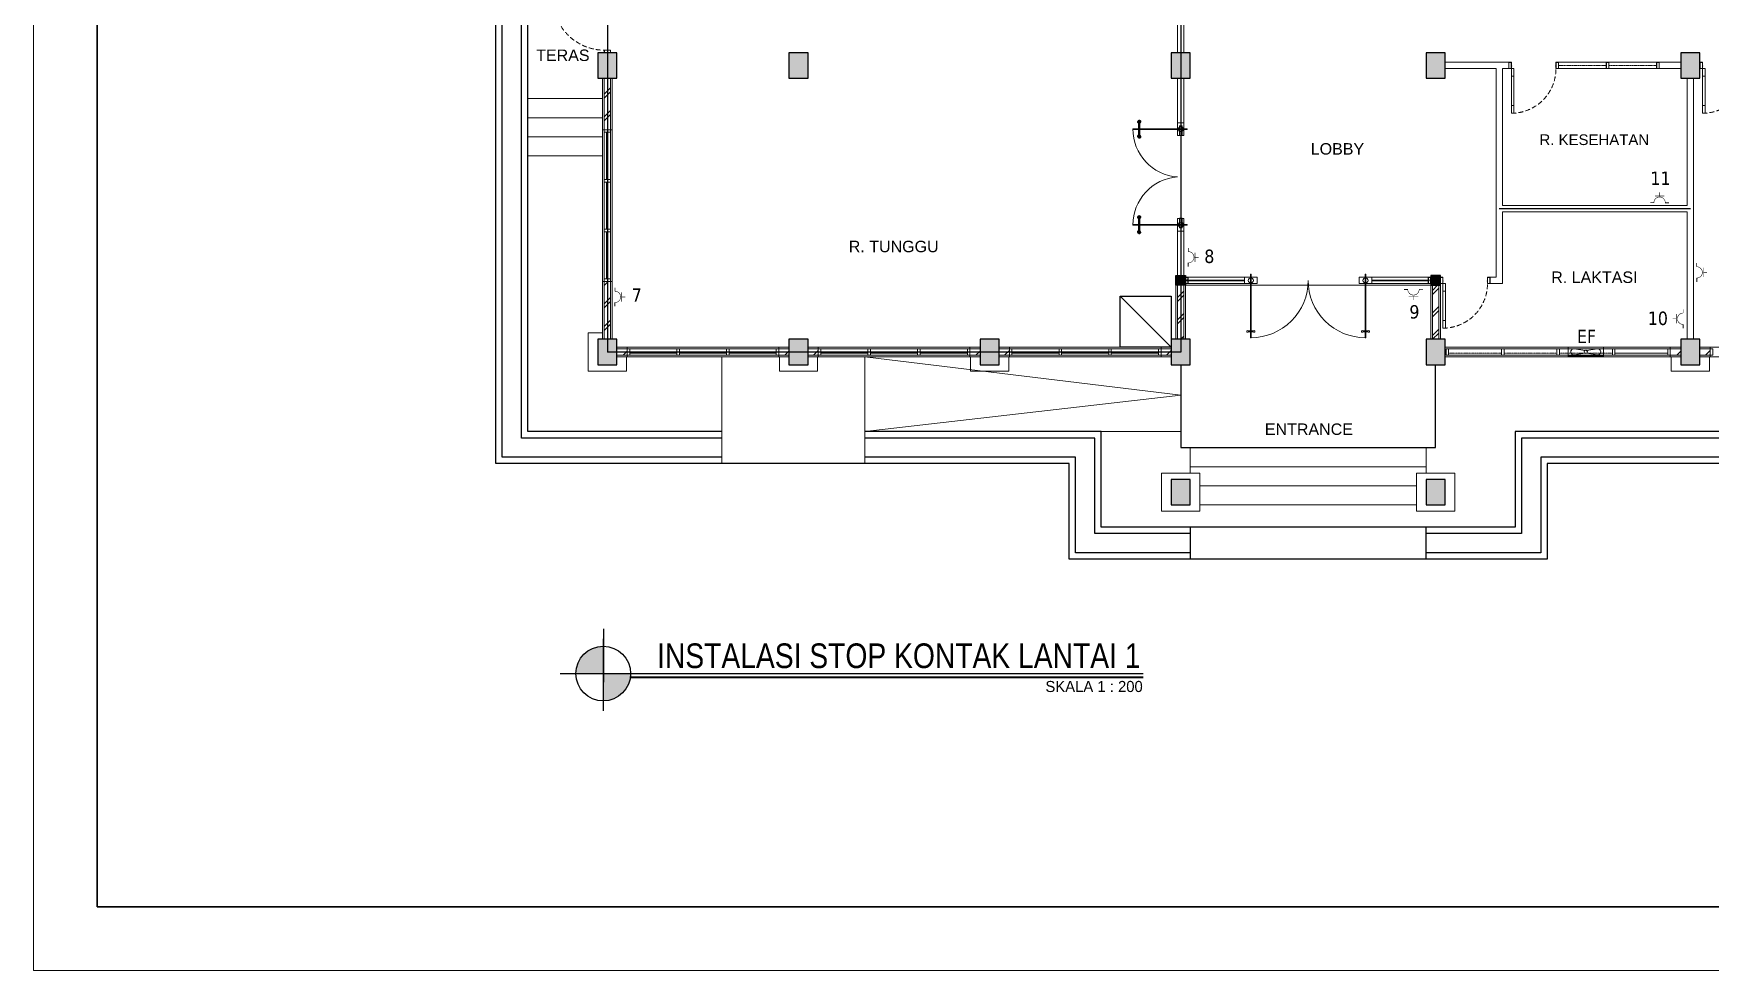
# Model space of a CAD drawing. Header units: millimetres. Extents: x -17012 to 17775, y -5570 to 5430.
# Drawn here: x 975 to 6240, y -5570 to -2628 of the extents above; entities that cross this region are included whole.
import ezdxf
from ezdxf.enums import TextEntityAlignment as Align

# ---------------------------------------------------------------- set-up
doc = ezdxf.new("R2010")
doc.units = ezdxf.units.MM
doc.linetypes.add('HIDDEN', pattern=[0.375, 0.25, -0.125])
for name, color, linetype, lineweight in [('ars', 11, 'Continuous', 5), ('DENAH', 7, 'Continuous', 0), ('dinding', 5, 'Continuous', 15), ('GRS KOP', 1, 'Continuous', 35), ('KOLOM', 1, 'Continuous', 30), ('kop', 7, 'Continuous', 20), ('kus', 63, 'Continuous', 15), ('LAMPU-LISTRIK', 22, 'Continuous', 0), ('lan', 7, 'Continuous', 15), ('not', 7, 'Continuous', 20), ('Notasi', 2, 'Continuous', 20), ('PARTISI', 190, 'Continuous', 9), ('sol kol', 8, 'Continuous', 0)]:
    doc.layers.add(name, color=color, linetype=linetype, lineweight=lineweight)
doc.layers.add('as', color=1, linetype='Continuous', plot=False)
doc.layers.add('D1', color=1, linetype='Continuous')
doc.layers.add('HT', color=8, linetype='Continuous')
doc.styles.add('BARU', font='complex.shx')
doc.styles.add('NOT', font='ARIALN.TTF')
doc.styles.get("Standard").update_dxf_attribs({"font": 'arial.ttf'})
doc.styles.add('style2', font='verdana.ttf')
doc.styles.add('tahoma', font='tahoma.ttf')
pattern_1 = [(45, (4876.857, -4278.213), (-35.3553, 35.3553), []), (45, (4889.357, -4278.213), (-35.3553, 35.3553), [])]

# ---------------------------------------------------------------- blocks, each defined once
blk = doc.blocks.new('K1')
at = {"layer": 'KOLOM'}
blk.add_lwpolyline([(0.2, 0.15), (-0.2, 0.15), (-0.2, -0.15), (0.2, -0.15), (0.2, 0.15)], dxfattribs=at)
blk = doc.blocks.new('P 80')
at = {"linetype": 'HIDDEN', "ltscale": 0.3}
blk.add_lwpolyline([(-0.84, 0.1, -0.414214), (-0.04, 0.9, -1.303225)], format="xyb", dxfattribs=at)
for points in [[(-0.04, 0.9), (-0.08, 0.9), (-0.08, 0.78), (-0.04, 0.78)], [(-0.04, 0.78), (-0.08, 0.78), (-0.08, 0.22), (-0.04, 0.22)], [(-0.835, 0.06), (-0.84, 0.06), (-0.84, 0.061), (-0.84, 0.1), (-0.88, 0.1), (-0.88, 0), (-0.84, 0), (-0.84, 0.056), (-0.835, 0.058)], [(-0.842, 0.002), (-0.878, 0.002), (-0.878, 0.098), (-0.842, 0.098)], [(-0.04, 0.1), (-0.08, 0.1), (-0.08, 0.22), (-0.04, 0.22)], [(-0.045, 0.06), (-0.04, 0.06), (-0.04, 0.061), (-0.04, 0.1), (0, 0.1), (0, 0), (-0.04, 0), (-0.04, 0.056), (-0.045, 0.058)], [(-0.038, 0.002), (-0.002, 0.002), (-0.002, 0.098), (-0.038, 0.098)]]:
    blk.add_lwpolyline(points, close=True)
blk = doc.blocks.new('P 70')
at = {"linetype": 'HIDDEN', "ltscale": 0.3}
blk.add_lwpolyline([(-0.74, 0.1, -0.414214), (-0.04, 0.8, -1.303225)], format="xyb", dxfattribs=at)
for points in [[(-0.04, 0.8), (-0.08, 0.8), (-0.08, 0.68), (-0.04, 0.68)], [(-0.04, 0.68), (-0.08, 0.68), (-0.08, 0.22), (-0.04, 0.22)], [(-0.735, 0.06), (-0.74, 0.06), (-0.74, 0.061), (-0.74, 0.1), (-0.78, 0.1), (-0.78, 0), (-0.74, 0), (-0.74, 0.056), (-0.735, 0.058)], [(-0.742, 0.002), (-0.778, 0.002), (-0.778, 0.098), (-0.742, 0.098)], [(-0.04, 0.1), (-0.08, 0.1), (-0.08, 0.22), (-0.04, 0.22)], [(-0.045, 0.06), (-0.04, 0.06), (-0.04, 0.061), (-0.04, 0.1), (0, 0.1), (0, 0), (-0.04, 0), (-0.04, 0.056), (-0.045, 0.058)], [(-0.038, 0.002), (-0.002, 0.002), (-0.002, 0.098), (-0.038, 0.098)]]:
    blk.add_lwpolyline(points, close=True)
blk = doc.blocks.new('KP')
at = {"layer": 'KOLOM'}
blk.add_lwpolyline([(0.075, -0.075), (-0.075, -0.075), (-0.075, 0.075), (0.075, 0.075), (0.075, -0.075)], dxfattribs=at)
blk = doc.blocks.new('P1')
at = {"lineweight": 5}
h = blk.add_hatch(dxfattribs=at)
h.set_pattern_fill('ANSI31', color=256, scale=0.020282, angle=-315, style=0)
h.set_pattern_definition([(179.99999863, (-506.106483, 1417.280242), (6.07e-11, 0.0025352112676), [])])
h.paths.add_polyline_path([(-1.729, 0.805, -1), (-1.693, 0.77, -1)])
h.paths.add_polyline_path([(-1.724, 0.801, 1), (-1.697, 0.774, 1)], flags=16)
h = blk.add_hatch(dxfattribs=at)
h.set_pattern_fill('ANSI31', color=256, scale=0.020282, angle=-315, style=0)
h.set_pattern_definition([(270.00000137, (1414.9464214, -503.7726625), (0.0025352112676, 6.07e-11), [])])
h.paths.add_polyline_path([(-1.528, 0.605, 1), (-1.564, 0.641, 1)])
h.paths.add_polyline_path([(-1.532, 0.609, -1), (-1.56, 0.637, -1)], flags=16)
h = blk.add_hatch(dxfattribs=at)
h.set_pattern_fill('ANSI31', color=256, scale=0.020282, angle=-315, style=0)
h.set_pattern_definition([(179.99999863, (-505.0458133, 1416.2195722), (6.07e-11, 0.0025352112676), [])])
h.paths.add_polyline_path([(-0.668, -0.255, -1), (-0.632, -0.291, -1)])
h.paths.add_polyline_path([(-0.664, -0.259, 1), (-0.636, -0.287, 1)], flags=16)
h = blk.add_hatch(dxfattribs=at)
h.set_pattern_fill('ANSI31', color=256, scale=0.020282, angle=-315, style=0)
h.set_pattern_definition([(270.00000137, (1416.0070912, -504.8333323), (0.0025352112676, 6.07e-11), [])])
h.paths.add_polyline_path([(-0.468, -0.455, 1), (-0.504, -0.42, 1)])
h.paths.add_polyline_path([(-0.472, -0.451, -1), (-0.499, -0.424, -1)], flags=16)
for p, q in [((-1.724, 0.801), (-1.697, 0.774)), ((-1.686, 0.781), (-1.623, 0.718)), ((-1.553, 0.648), (-1.616, 0.711)), ((-1.532, 0.609), (-1.56, 0.637)), ((-0.664, -0.259), (-0.636, -0.287)), ((-0.625, -0.28), (-0.562, -0.343)), ((-0.492, -0.413), (-0.555, -0.35)), ((-0.472, -0.451), (-0.499, -0.424))]:
    blk.add_line(p, q, dxfattribs=at)
at = {"color": 9, "lineweight": 5}
for p, q in [((-1.641, 0.7), (-1.704, 0.763)), ((-1.634, 0.693), (-1.571, 0.63)), ((-0.58, -0.361), (-0.643, -0.298)), ((-0.573, -0.368), (-0.51, -0.431))]:
    blk.add_line(p, q, dxfattribs=at)
at = {"color": 8, "lineweight": 5}
for p, q in [((-1.64, 0.701), (-1.703, 0.763)), ((-1.639, 0.702), (-1.701, 0.764)), ((-1.636, 0.705), (-1.697, 0.766)), ((-1.631, 0.71), (-1.692, 0.771)), ((-1.633, 0.694), (-1.57, 0.631)), ((-1.632, 0.695), (-1.57, 0.633)), ((-1.629, 0.698), (-1.568, 0.637)), ((-1.624, 0.703), (-1.563, 0.642)), ((-0.58, -0.36), (-0.642, -0.297)), ((-0.578, -0.358), (-0.64, -0.296)), ((-0.575, -0.356), (-0.636, -0.294)), ((-0.57, -0.351), (-0.631, -0.29)), ((-0.572, -0.367), (-0.51, -0.43)), ((-0.571, -0.366), (-0.509, -0.428)), ((-0.568, -0.363), (-0.507, -0.424)), ((-0.563, -0.358), (-0.502, -0.419))]:
    blk.add_line(p, q, dxfattribs=at)
for points in [[(-1.1, 1.241), (-1.701, 0.64), (-1.694, 0.633), (-1.093, 1.234), (-1.1, 1.241)], [(-1.273, 1.202), (-1.202, 1.273), (-1.061, 1.132), (-1.132, 1.061), (-1.273, 1.202)], [(-0.032, 0.173), (-0.633, -0.428), (-0.64, -0.421), (-0.039, 0.18), (-0.032, 0.173)], [(-0.071, 0), (0, 0.071), (-0.142, 0.212), (-0.212, 0.142), (-0.071, 0)]]:
    blk.add_lwpolyline(points)
at = {"lineweight": 9}
for points in [[(-1.153, 1.181), (-1.181, 1.153), (-1.216, 1.188), (-1.188, 1.216)], [(-1.082, 1.11), (-1.11, 1.082), (-1.181, 1.153), (-1.153, 1.181)], [(-0.163, 0.191), (-0.191, 0.163), (-0.12, 0.092), (-0.092, 0.12)], [(-0.092, 0.12), (-0.12, 0.092), (-0.085, 0.057), (-0.057, 0.085)]]:
    blk.add_lwpolyline(points, close=True, dxfattribs=at)
at = {"lineweight": 5}
for points in [[(-1.697, 0.801), (-1.724, 0.774)], [(-1.532, 0.637), (-1.56, 0.609)], [(-0.636, -0.259), (-0.664, -0.287)], [(-0.472, -0.424), (-0.499, -0.451)]]:
    blk.add_lwpolyline(points, dxfattribs=at)
for points in [[(-1.701, 0.64, 0.396093), (-0.672, 0.601)], [(-0.633, -0.428, -0.396093), (-0.672, 0.601)]]:
    blk.add_lwpolyline(points, format="xyb")
for centre in [(-1.167, 1.167), (-0.106, 0.106)]:
    blk.add_circle(centre, 0.04)
for centre, radius in [((-1.711, 0.788), 0.0254), ((-1.711, 0.788), 0.0195), ((-1.546, 0.623), 0.0254), ((-1.546, 0.623), 0.0195), ((-0.65, -0.273), 0.0254), ((-0.65, -0.273), 0.0195), ((-0.486, -0.437), 0.0254), ((-0.486, -0.437), 0.0195)]:
    blk.add_circle(centre, radius, dxfattribs=at)
blk = doc.blocks.new('NOTASI RUANG')
at = {"layer": 'not'}
for height, p in [(0.26, (-0.011, 0.3)), (0.175, (-0.009, -0.017))]:
    blk.add_attdef('RUANG', text='', height=height, dxfattribs=at).set_placement(p, align=Align.MIDDLE_CENTER)
blk = doc.blocks.new('H')
at = {"layer": 'LAMPU-LISTRIK', "ltscale": 2}
blk.add_line((2116771, -303777), (2116700, -303777), dxfattribs=at)
at = {"layer": 'LAMPU-LISTRIK', "ltscale": 2, "const_width": 10}
blk.add_lwpolyline([(2116989, -303777, 1), (2116771, -303777)], format="xyb", dxfattribs=at)
for points in [[(2116970, -303647), (2116790, -303647)], [(2116880, -303647), (2116880, -303577)], [(2116700, -303777), (2116771, -303777)], [(2117060, -303777), (2116989, -303777)]]:
    blk.add_lwpolyline(points, dxfattribs=at)
blk = doc.blocks.new('TBN5R')
at = {"layer": 'dinding', "color": 1, "ltscale": 150}
for p, q in [((913908.9, 349718.4), (913904.4, 349745.8)), ((913908.9, 349713), (913904.4, 349685.6)), ((913915.9, 349718.4), (913920.4, 349745.8)), ((913915.9, 349713), (913920.4, 349685.6))]:
    blk.add_line(p, q, dxfattribs=at)
blk.add_lwpolyline([(913901.2, 349762.3), (913924.8, 349762.3), (913924.8, 349669.1), (913901.2, 349669.1)], close=True, dxfattribs=at)
blk.add_circle((913912.4, 349715.7), 4.41, dxfattribs=at)
for centre, start, end in [((913912.4, 349747.3), 349.1597, 190.8403), ((913912.4, 349684.1), 169.1597, 10.8403)]:
    blk.add_arc(centre, 8.12, start, end, dxfattribs=at)
blk = doc.blocks.new('kop')
at = {"layer": 'GRS KOP'}
blk.add_lwpolyline([(1, 54), (83, 54), (83, 1), (1, 1)], close=True, dxfattribs=at)
at = {"layer": 'kop', "color": 7}
for p, q in [((0, 55), (0, 0)), ((0, 0), (84, 0))]:
    blk.add_line(p, q, dxfattribs=at)
at = {"layer": 'kop', "style": 'BARU', "flags": 4}
for p, height in [((73.8, 5.4), 0.35), ((80.303, 5.382), 0.25), ((73.8, 4.9), 0.35), ((80.303, 4.882), 0.25), ((73.8, 4.4), 0.35), ((80.303, 4.382), 0.25)]:
    blk.add_attdef('-', p, '', height=height, dxfattribs=at)
at = {"layer": 'kop', "flags": 4}
for tag, p in [('AR-00', (78.057, 2.648)), ('00', (81.238, 2.647))]:
    blk.add_attdef(tag, text='', height=0.35, dxfattribs=at).set_placement(p, align=Align.MIDDLE)

msp = doc.modelspace()

# ---------------------------------------------------------------- hatches: boundary and pattern name
at = {"layer": 'ars'}
h = msp.add_hatch(dxfattribs=at)
h.set_pattern_fill('TEMBOK', color=256, scale=50)
h.set_pattern_definition([(45, (5076.857, -3549.213), (-35.3553, 35.3553), []), (45, (5089.357, -3549.213), (-35.3553, 35.3553), [])])
h.paths.add_polyline_path([(2786.9, -2930.2), (2786.9, -2768.2), (2766.9, -2768.2), (2766.9, -2930.2)])
h = msp.add_hatch(dxfattribs=at)
h.set_pattern_fill('TEMBOK', color=256, scale=50)
h.set_pattern_definition([(45, (5076.857, -4278.213), (-35.3553, 35.3553), []), (45, (5089.357, -4278.213), (-35.3553, 35.3553), [])])
h.paths.add_polyline_path([(2786.9, -3588.2), (2786.9, -3406.2), (2766.9, -3406.2), (2766.9, -3588.2)])
h = msp.add_hatch(dxfattribs=at)
h.set_pattern_fill('TEMBOK', color=256, scale=50)
h.set_pattern_definition(pattern_1)
h.paths.add_polyline_path([(4566.9, -3418.2), (4566.9, -3588.2), (4586.9, -3588.2), (4586.9, -3418.2)])
h = msp.add_hatch(dxfattribs=at)
h.set_pattern_fill('TEMBOK', color=256, scale=50)
h.set_pattern_definition(pattern_1)
h.paths.add_polyline_path([(5386.9, -3418.2), (5386.9, -3588.2), (5366.9, -3588.2), (5366.9, -3418.2)])
h = msp.add_hatch(dxfattribs=at)
h.set_pattern_fill('TEMBOK', color=256, scale=50)
h.set_pattern_definition([(45, (1955.27, -3943.213), (-35.3553, 35.3553), []), (45, (1967.77, -3943.213), (-35.3553, 35.3553), [])])
h.paths.add_polyline_path([(2838.9, -3618.2), (2806.9, -3618.2), (2806.9, -3638.2), (2838.9, -3638.2)])
h = msp.add_hatch(dxfattribs=at)
h.set_pattern_fill('TEMBOK', color=256, scale=50)
h.set_pattern_definition([(45, (2463.27, -3943.213), (-35.3553, 35.3553), []), (45, (2475.77, -3943.213), (-35.3553, 35.3553), [])])
h.paths.add_polyline_path([(3346.9, -3618.2), (3314.9, -3618.2), (3314.9, -3638.2), (3346.9, -3638.2)])
h = msp.add_hatch(dxfattribs=at)
h.set_pattern_fill('TEMBOK', color=256, scale=50)
h.set_pattern_definition([(45, (2553.27, -3943.213), (-35.3553, 35.3553), []), (45, (2565.77, -3943.213), (-35.3553, 35.3553), [])])
h.paths.add_polyline_path([(3438.9, -3618.2), (3406.9, -3618.2), (3406.9, -3638.2), (3438.9, -3638.2)])
h = msp.add_hatch(dxfattribs=at)
h.set_pattern_fill('TEMBOK', color=256, scale=50)
h.set_pattern_definition([(45, (3063.27, -3943.213), (-35.3553, 35.3553), []), (45, (3075.77, -3943.213), (-35.3553, 35.3553), [])])
h.paths.add_polyline_path([(3946.9, -3618.2), (3914.9, -3618.2), (3914.9, -3638.2), (3946.9, -3638.2)])
h = msp.add_hatch(dxfattribs=at)
h.set_pattern_fill('TEMBOK', color=256, scale=50)
h.set_pattern_definition([(45, (3153.27, -3943.213), (-35.3553, 35.3553), []), (45, (3165.77, -3943.213), (-35.3553, 35.3553), [])])
h.paths.add_polyline_path([(4038.9, -3618.2), (4006.9, -3618.2), (4006.9, -3638.2), (4038.9, -3638.2)])
h = msp.add_hatch(dxfattribs=at)
h.set_pattern_fill('TEMBOK', color=256, scale=50)
h.set_pattern_definition([(45, (3661.27, -3943.213), (-35.3553, 35.3553), []), (45, (3673.77, -3943.213), (-35.3553, 35.3553), [])])
h.paths.add_polyline_path([(4546.9, -3618.2), (4514.9, -3618.2), (4514.9, -3638.2), (4546.9, -3638.2)])
h = msp.add_hatch(dxfattribs=at)
h.set_pattern_fill('TEMBOK', color=256, scale=50)
h.set_pattern_definition([(45, (5263.27, -3943.213), (-35.3553, 35.3553), []), (45, (5275.77, -3943.213), (-35.3553, 35.3553), [])])
h.paths.add_polyline_path([(6146.9, -3618.2), (6116.9, -3618.2), (6116.9, -3638.2), (6146.9, -3638.2)])
h = msp.add_hatch(dxfattribs=at)
h.set_pattern_fill('TEMBOK', color=256, scale=50)
h.set_pattern_definition([(45, (5353.27, -3943.213), (-35.3553, 35.3553), []), (45, (5365.77, -3943.213), (-35.3553, 35.3553), [])])
h.paths.add_polyline_path([(6238.9, -3618.2), (6206.9, -3618.2), (6206.9, -3638.2), (6238.9, -3638.2)])
at = {"layer": 'DENAH'}
for points in [[(2678, -4637.9), (2764.5, -4637.9), (2764.5, -4552, 0.416242)], [(2851, -4637.9), (2764.5, -4637.9), (2764.5, -4723.8, 0.416242)]]:
    msp.add_hatch(color=256, dxfattribs=at).paths.add_polyline_path(points)
at = {"layer": 'sol kol'}
for points in [[(2746.9, -2688.2), (2746.9, -2768.2), (2806.9, -2768.2), (2806.9, -2688.2)], [(3346.9, -2688.2), (3346.9, -2768.2), (3406.9, -2768.2), (3406.9, -2688.2)], [(4546.9, -2688.2), (4546.9, -2768.2), (4606.9, -2768.2), (4606.9, -2688.2)], [(5346.9, -2688.2), (5346.9, -2768.2), (5406.9, -2768.2), (5406.9, -2688.2)], [(6146.9, -2688.2), (6146.9, -2768.2), (6206.9, -2768.2), (6206.9, -2688.2)], [(4561.9, -3388.2), (4591.9, -3388.2), (4591.9, -3418.2), (4561.9, -3418.2)], [(5391.9, -3388.2), (5361.9, -3388.2), (5361.9, -3418.2), (5391.9, -3418.2)], [(2746.9, -3588.2), (2746.9, -3668.2), (2806.9, -3668.2), (2806.9, -3588.2)], [(3346.9, -3588.2), (3346.9, -3668.2), (3406.9, -3668.2), (3406.9, -3588.2)], [(3946.9, -3588.2), (3946.9, -3668.2), (4006.9, -3668.2), (4006.9, -3588.2)], [(4546.9, -3588.2), (4546.9, -3668.2), (4606.9, -3668.2), (4606.9, -3588.2)], [(5346.9, -3588.2), (5346.9, -3668.2), (5406.9, -3668.2), (5406.9, -3588.2)], [(6146.9, -3588.2), (6146.9, -3668.2), (6206.9, -3668.2), (6206.9, -3588.2)], [(4546.9, -4028.2), (4546.9, -4108.2), (4606.9, -4108.2), (4606.9, -4028.2)], [(5346.9, -4028.2), (5346.9, -4108.2), (5406.9, -4108.2), (5406.9, -4028.2)]]:
    msp.add_hatch(color=256, dxfattribs=at).paths.add_polyline_path(points)

# ---------------------------------------------------------------- linework, layer by layer
for p, q in [((2426.9, -3978.2), (2426.9, -1078.2)), ((2446.9, -3958.2), (2446.9, -1098.2)), ((2506.9, -3898.2), (2506.9, -1158.2)), ((2526.9, -3878.2), (2526.9, -1178.2)), ((4576.9, -3668.2), (4576.9, -3928.2)), ((5376.9, -3928.2), (5376.9, -3668.2)), ((3135.9, -3878.2), (2526.9, -3878.2)), ((4326.9, -3878.2), (3584.9, -3878.2)), ((4326.9, -4178.2), (4326.9, -3878.2)), ((7391.9, -3878.2), (5626.9, -3878.2)), ((5626.9, -3878.2), (5626.9, -4178.2)), ((3135.9, -3898.2), (2506.9, -3898.2)), ((4576.9, -3928.2), (5376.9, -3928.2)), ((7391.9, -3898.2), (5646.9, -3898.2)), ((5646.9, -3898.2), (5646.9, -4198.2)), ((4226.9, -3978.2), (2426.9, -3978.2)), ((3135.9, -3958.2), (2446.9, -3958.2)), ((4226.9, -4278.2), (4226.9, -3978.2)), ((7391.9, -3958.2), (5706.9, -3958.2)), ((5706.9, -3958.2), (5706.9, -4258.2)), ((7726.9, -3978.2), (5726.9, -3978.2)), ((5726.9, -3978.2), (5726.9, -4278.2)), ((5626.9, -4178.2), (4326.9, -4178.2)), ((4606.9, -4178.2), (4606.9, -4278.2)), ((5346.9, -4278.2), (5346.9, -4178.2)), ((5646.9, -4198.2), (5346.9, -4198.2)), ((5706.9, -4258.2), (5346.9, -4258.2)), ((5726.9, -4278.2), (4226.9, -4278.2))]:
    msp.add_line(p, q)
for points in [[(4386.9, -3453.2), (4546.9, -3453.2), (4546.9, -3613.2), (4386.9, -3613.2), (4386.9, -3453.2), (4546.9, -3613.2)], [(4606.9, -4198.2), (4306.9, -4198.2), (4306.9, -3898.2), (3584.9, -3898.2)], [(4606.9, -4258.2), (4246.9, -4258.2), (4246.9, -3958.2), (3584.9, -3958.2)]]:
    msp.add_lwpolyline(points)
at = {"layer": 'ars'}
for points in [[(2786.9, -2930.2), (2786.9, -2768.2), (2766.9, -2768.2), (2766.9, -2930.2)], [(2786.9, -3588.2), (2786.9, -3406.2), (2766.9, -3406.2), (2766.9, -3588.2)], [(4566.9, -3418.2), (4566.9, -3588.2), (4586.9, -3588.2), (4586.9, -3418.2)], [(5386.9, -3418.2), (5386.9, -3588.2), (5366.9, -3588.2), (5366.9, -3418.2)], [(2838.9, -3618.2), (2806.9, -3618.2), (2806.9, -3638.2), (2838.9, -3638.2)], [(3346.9, -3618.2), (3314.9, -3618.2), (3314.9, -3638.2), (3346.9, -3638.2)], [(3438.9, -3618.2), (3406.9, -3618.2), (3406.9, -3638.2), (3438.9, -3638.2)], [(3946.9, -3618.2), (3914.9, -3618.2), (3914.9, -3638.2), (3946.9, -3638.2)], [(4038.9, -3618.2), (4006.9, -3618.2), (4006.9, -3638.2), (4038.9, -3638.2)], [(4546.9, -3618.2), (4514.9, -3618.2), (4514.9, -3638.2), (4546.9, -3638.2)], [(6146.9, -3618.2), (6113.9, -3618.2), (6113.9, -3638.2), (6146.9, -3638.2)], [(6238.9, -3618.2), (6206.9, -3618.2), (6206.9, -3638.2), (6238.9, -3638.2)]]:
    msp.add_lwpolyline(points, close=True, dxfattribs=at)
at = {"layer": 'as'}
for points in [[(2776.9, -1428.2), (2776.9, -3628.2)], [(4576.9, -1428.2), (4576.9, -3628.2)], [(6176.9, -3178.2), (5576.9, -3178.2)], [(4576.9, -3628.2), (2776.9, -3628.2)]]:
    msp.add_lwpolyline(points, dxfattribs=at)
at = {"layer": 'D1', "color": 7, "const_width": 5.42}
msp.add_lwpolyline([(2849.8, -4649.7), (4459.1, -4649.7)], dxfattribs=at)
at = {"layer": 'D1', "color": 7}
msp.add_circle((2763.9, -4637.9), 85.9, dxfattribs=at)
at = {"layer": 'dinding'}
for points in [[(2791.9, -2930.2), (2791.9, -2768.2), (2761.9, -2768.2), (2761.9, -2930.2)], [(2791.9, -3588.2), (2791.9, -3406.2), (2761.9, -3406.2), (2761.9, -3588.2)], [(4561.9, -3418.2), (4561.9, -3588.2), (4591.9, -3588.2), (4591.9, -3418.2)], [(5391.9, -3418.2), (5391.9, -3588.2), (5361.9, -3588.2), (5361.9, -3418.2)], [(2838.9, -3613.2), (2806.9, -3613.2), (2806.9, -3643.2), (2838.9, -3643.2)], [(3346.9, -3613.2), (3314.9, -3613.2), (3314.9, -3643.2), (3346.9, -3643.2)], [(3438.9, -3613.2), (3406.9, -3613.2), (3406.9, -3643.2), (3438.9, -3643.2)], [(3946.9, -3613.2), (3914.9, -3613.2), (3914.9, -3643.2), (3946.9, -3643.2)], [(4038.9, -3613.2), (4006.9, -3613.2), (4006.9, -3643.2), (4038.9, -3643.2)], [(4546.9, -3613.2), (4514.9, -3613.2), (4514.9, -3643.2), (4546.9, -3643.2)], [(6146.9, -3613.2), (6113.9, -3613.2), (6113.9, -3643.2), (6146.9, -3643.2)], [(6238.9, -3613.2), (6206.9, -3613.2), (6206.9, -3643.2), (6238.9, -3643.2)]]:
    msp.add_lwpolyline(points, close=True, dxfattribs=at)
at = {"layer": 'HT'}
for p, q in [((2764.5, -4497.1), (2764.5, -4664.9)), ((2764.5, -4754.7), (2764.5, -4529.2)), ((2628.3, -4637.9), (4459.1, -4637.9))]:
    msp.add_line(p, q, dxfattribs=at)
at = {"layer": 'kus'}
for p, q in [((5912.9, -2718.2), (5762.9, -2718.2)), ((6070.9, -2718.2), (5920.9, -2718.2)), ((5912.9, -2738.2), (5762.9, -2738.2)), ((6070.9, -2738.2), (5920.9, -2738.2)), ((2773.9, -3086.2), (2773.9, -2938.2)), ((2773.9, -3242.2), (2773.9, -3094.2)), ((2773.9, -3398.2), (2773.9, -3250.2)), ((2994.9, -3631.2), (2846.9, -3631.2)), ((3150.9, -3631.2), (3002.9, -3631.2)), ((3306.9, -3631.2), (3158.9, -3631.2)), ((3594.9, -3631.2), (3446.9, -3631.2)), ((3750.9, -3631.2), (3602.9, -3631.2)), ((3906.9, -3631.2), (3758.9, -3631.2)), ((4194.9, -3631.2), (4046.9, -3631.2)), ((4350.9, -3631.2), (4202.9, -3631.2)), ((4506.9, -3631.2), (4358.9, -3631.2)), ((5417.9, -3618.2), (5583.9, -3618.2)), ((5591.9, -3618.2), (5757.9, -3618.2)), ((5765.9, -3618.2), (5931.9, -3618.2)), ((5939.9, -3618.2), (6105.9, -3618.2)), ((5939.9, -3631.2), (6105.9, -3631.2)), ((5417.9, -3638.2), (5583.9, -3638.2)), ((5591.9, -3638.2), (5757.9, -3638.2)), ((5765.9, -3638.2), (5931.9, -3638.2)), ((5939.9, -3638.2), (6105.9, -3638.2))]:
    msp.add_line(p, q, dxfattribs=at)
at = {"layer": 'kus', "linetype": 'HIDDEN'}
for p, q in [((5912.9, -2728.2), (5762.9, -2728.2)), ((6070.9, -2728.2), (5920.9, -2728.2)), ((5417.9, -3631.2), (5583.9, -3631.2)), ((5591.9, -3631.2), (5757.9, -3631.2)), ((5765.9, -3631.2), (5931.9, -3631.2))]:
    msp.add_line(p, q, dxfattribs=at)
at = {"layer": 'kus'}
for points in [[(5912.9, -2738.2), (5920.9, -2738.2), (5920.9, -2718.2), (5912.9, -2718.2)], [(5913.3, -2737.8), (5920.5, -2737.8), (5920.5, -2718.6), (5913.3, -2718.6)], [(6070.9, -2738.2), (6078.9, -2738.2), (6078.9, -2718.2), (6070.9, -2718.2)], [(6071.3, -2737.8), (6078.5, -2737.8), (6078.5, -2718.6), (6071.3, -2718.6)], [(2766.9, -2938.2), (2766.9, -2930.2), (2786.9, -2930.2), (2786.9, -2938.2)], [(2786.9, -2938.2), (2786.9, -3398.2), (2766.9, -3398.2), (2766.9, -2938.2)], [(2766.9, -3094.2), (2766.9, -3086.2), (2786.9, -3086.2), (2786.9, -3094.2)], [(2766.9, -3250.2), (2766.9, -3242.2), (2786.9, -3242.2), (2786.9, -3250.2)], [(2766.9, -3406.2), (2766.9, -3398.2), (2786.9, -3398.2), (2786.9, -3406.2)], [(4599.5, -3393.6), (4592.3, -3393.6), (4592.3, -3412.8), (4599.5, -3412.8), (4599.5, -3404.7), (4596.5, -3404.7), (4596.5, -3401.7), (4599.5, -3401.7)], [(4596.9, -3402.2), (4596.9, -3404.2), (4776.9, -3404.2), (4776.9, -3402.2)], [(4776.9, -3393.2), (4599.9, -3393.2), (4599.9, -3413.2), (4776.9, -3413.2)], [(4797.9, -3383.2), (4795.9, -3383.2), (4795.9, -3583.2), (4797.9, -3583.2)], [(5155.9, -3383.2), (5157.9, -3383.2), (5157.9, -3583.2), (5155.9, -3583.2)], [(5176.9, -3393.2), (5353.9, -3393.2), (5353.9, -3413.2), (5176.9, -3413.2)], [(5356.9, -3402.2), (5356.9, -3404.2), (5176.9, -3404.2), (5176.9, -3402.2)], [(5354.3, -3393.6), (5361.5, -3393.6), (5361.5, -3412.8), (5354.3, -3412.8), (5354.3, -3404.7), (5357.3, -3404.7), (5357.3, -3401.7), (5354.3, -3401.7)], [(2846.9, -3638.2), (2838.9, -3638.2), (2838.9, -3618.2), (2846.9, -3618.2)], [(2846.9, -3618.2), (3306.9, -3618.2), (3306.9, -3638.2), (2846.9, -3638.2)], [(3002.9, -3638.2), (2994.9, -3638.2), (2994.9, -3618.2), (3002.9, -3618.2)], [(3158.9, -3638.2), (3150.9, -3638.2), (3150.9, -3618.2), (3158.9, -3618.2)], [(3314.9, -3638.2), (3306.9, -3638.2), (3306.9, -3618.2), (3314.9, -3618.2)], [(3446.9, -3638.2), (3438.9, -3638.2), (3438.9, -3618.2), (3446.9, -3618.2)], [(3446.9, -3618.2), (3906.9, -3618.2), (3906.9, -3638.2), (3446.9, -3638.2)], [(3602.9, -3638.2), (3594.9, -3638.2), (3594.9, -3618.2), (3602.9, -3618.2)], [(3758.9, -3638.2), (3750.9, -3638.2), (3750.9, -3618.2), (3758.9, -3618.2)], [(3914.9, -3638.2), (3906.9, -3638.2), (3906.9, -3618.2), (3914.9, -3618.2)], [(4046.9, -3638.2), (4038.9, -3638.2), (4038.9, -3618.2), (4046.9, -3618.2)], [(4046.9, -3618.2), (4506.9, -3618.2), (4506.9, -3638.2), (4046.9, -3638.2)], [(4202.9, -3638.2), (4194.9, -3638.2), (4194.9, -3618.2), (4202.9, -3618.2)], [(4358.9, -3638.2), (4350.9, -3638.2), (4350.9, -3618.2), (4358.9, -3618.2)], [(4514.9, -3638.2), (4506.9, -3638.2), (4506.9, -3618.2), (4514.9, -3618.2)], [(5409.9, -3638.2), (5417.9, -3638.2), (5417.9, -3618.2), (5409.9, -3618.2)], [(5583.9, -3638.2), (5591.9, -3638.2), (5591.9, -3618.2), (5583.9, -3618.2)], [(5757.9, -3638.2), (5765.9, -3638.2), (5765.9, -3618.2), (5757.9, -3618.2)], [(5931.9, -3638.2), (5939.9, -3638.2), (5939.9, -3618.2), (5931.9, -3618.2)], [(6105.9, -3638.2), (6113.9, -3638.2), (6113.9, -3618.2), (6105.9, -3618.2)], [(6246.9, -3638.2), (6238.9, -3638.2), (6238.9, -3618.2), (6246.9, -3618.2)]]:
    msp.add_lwpolyline(points, close=True, dxfattribs=at)
for points in [[(4591.9, -3405.2), (4591.9, -3413.2), (4599.9, -3413.2), (4599.9, -3404.3), (4599.6, -3404.3), (4599.6, -3403.8), (4599.2, -3403.8), (4598.9, -3404.3), (4596.9, -3404.3), (4596.9, -3402.1), (4598.9, -3402.1), (4599.2, -3402.6), (4599.6, -3402.6), (4599.6, -3402.1), (4599.9, -3402.1), (4599.9, -3393.2), (4591.9, -3393.2), (4591.9, -3404.5), (4591.9, -3404.9), (4591.9, -3405.2), (4591.9, -3405.2)], [(4776.9, -3393.2), (4776.9, -3413.2), (4816.9, -3413.2), (4816.9, -3393.2), (4776.9, -3393.2)], [(5176.9, -3393.2), (5176.9, -3413.2), (5136.9, -3413.2), (5136.9, -3393.2), (5176.9, -3393.2)], [(5361.9, -3405.2), (5361.9, -3413.2), (5353.9, -3413.2), (5353.9, -3404.3), (5354.1, -3404.3), (5354.1, -3403.8), (5354.5, -3403.8), (5354.8, -3404.3), (5356.9, -3404.3), (5356.9, -3402.1), (5354.8, -3402.1), (5354.5, -3402.6), (5354.1, -3402.6), (5354.1, -3402.1), (5353.9, -3402.1), (5353.9, -3393.2), (5361.9, -3393.2), (5361.9, -3404.5), (5361.9, -3404.9), (5361.9, -3405.2), (5361.9, -3405.2)], [(4789.1, -3561.2), (4795.9, -3561.2), (4795.9, -3565.2), (4789.1, -3565.2)], [(4804.6, -3561.2), (4797.9, -3561.2), (4797.9, -3565.2), (4804.6, -3565.2)], [(5149.1, -3561.2), (5155.9, -3561.2), (5155.9, -3565.2), (5149.1, -3565.2)], [(5164.6, -3561.2), (5157.9, -3561.2), (5157.9, -3565.2), (5164.6, -3565.2)]]:
    msp.add_lwpolyline(points, dxfattribs=at)
for points in [[(4976.9, -3403.2, -0.414214), (4796.9, -3583.2)], [(4976.9, -3403.2, 0.414214), (5156.9, -3583.2)]]:
    msp.add_lwpolyline(points, format="xyb", dxfattribs=at)
for centre, radius in [((4796.9, -3403.2), 8), ((5156.9, -3403.2), 8), ((4786.9, -3563.2), 3), ((4806.9, -3563.2), 3), ((5146.9, -3563.2), 3), ((5166.9, -3563.2), 3)]:
    msp.add_circle(centre, radius, dxfattribs=at)
at = {"layer": 'lan'}
for p, q in [((2761.9, -2832.2), (2526.9, -2832.2)), ((2761.9, -2892.2), (2526.9, -2892.2)), ((2761.9, -2952.2), (2526.9, -2952.2)), ((2761.9, -3012.2), (2526.9, -3012.2)), ((5361.9, -3418.2), (4591.9, -3418.2)), ((2716.9, -3568.2), (2716.9, -3688.2)), ((2761.9, -3568.2), (2716.9, -3568.2)), ((2836.9, -3643.2), (2836.9, -3688.2)), ((3135.9, -3643.2), (3135.9, -3978.2)), ((3316.9, -3643.2), (3316.9, -3688.2)), ((3436.9, -3643.2), (3436.9, -3688.2)), ((3584.9, -3643.2), (3584.9, -3978.2)), ((3916.9, -3643.2), (3916.9, -3688.2)), ((4036.9, -3643.2), (4036.9, -3688.2)), ((6116.9, -3643.2), (6116.9, -3688.2)), ((6236.9, -3643.2), (6236.9, -3688.2)), ((2836.9, -3688.2), (2716.9, -3688.2)), ((3436.9, -3688.2), (3316.9, -3688.2)), ((4036.9, -3688.2), (3916.9, -3688.2)), ((6236.9, -3688.2), (6116.9, -3688.2)), ((3776.9, -3878.2), (4576.9, -3878.2)), ((4606.9, -4008.2), (4606.9, -3928.2)), ((5346.9, -4008.2), (5346.9, -3928.2)), ((5346.9, -3988.2), (4606.9, -3988.2)), ((5316.9, -4048.2), (4636.9, -4048.2)), ((4636.9, -4108.2), (5316.9, -4108.2))]:
    msp.add_line(p, q, dxfattribs=at)
for points in [[(2791.9, -2930.2), (2791.9, -3406.2), (2761.9, -3406.2), (2761.9, -2930.2)], [(2838.9, -3613.2), (3314.9, -3613.2), (3314.9, -3643.2), (2838.9, -3643.2)], [(3438.9, -3613.2), (3914.9, -3613.2), (3914.9, -3643.2), (3438.9, -3643.2)], [(4038.9, -3613.2), (4514.9, -3613.2), (4514.9, -3643.2), (4038.9, -3643.2)], [(6113.9, -3613.2), (5406.9, -3613.2), (5406.9, -3643.2), (6113.9, -3643.2)], [(6238.9, -3613.2), (6714.9, -3613.2), (6714.9, -3643.2), (6238.9, -3643.2)], [(4516.9, -4128.2), (4636.9, -4128.2), (4636.9, -4008.2), (4516.9, -4008.2)], [(5316.9, -4128.2), (5436.9, -4128.2), (5436.9, -4008.2), (5316.9, -4008.2)]]:
    msp.add_lwpolyline(points, close=True, dxfattribs=at)
msp.add_lwpolyline([(3584.9, -3643.2), (4576.9, -3763.2), (3584.9, -3878.2)], dxfattribs=at)
at = {"layer": 'PARTISI'}
for points in [[(4566.9, -2688.2), (4586.9, -2688.2), (4586.9, -2368.2), (4566.9, -2368.2)], [(6166.9, -2768.2), (6186.9, -2768.2), (6186.9, -3588.2), (6166.9, -3588.2), (6166.9, -3188.2), (5586.9, -3188.2), (5586.9, -3413.2), (5547.9, -3413.2), (5547.9, -3393.2), (5566.9, -3393.2), (5566.9, -2738.2), (5406.9, -2738.2), (5406.9, -2718.2), (5566.9, -2718.2), (5606.9, -2718.2), (5606.9, -2738.2), (5586.9, -2738.2), (5586.9, -3168.2), (6166.9, -3168.2)], [(6078.9, -2718.2), (6146.9, -2718.2), (6146.9, -2738.2), (6078.9, -2738.2)], [(4566.9, -2908.2), (4586.9, -2908.2), (4586.9, -2768.2), (4566.9, -2768.2)], [(4566.9, -3248.2), (4586.9, -3248.2), (4586.9, -3388.2), (4566.9, -3388.2)]]:
    msp.add_lwpolyline(points, close=True, dxfattribs=at)

# ---------------------------------------------------------------- block references
ref = msp.add_blockref('NOTASI RUANG', (2638.7, -2741.7), dxfattribs=dict(xscale=151.7750944366926, yscale=151.7750944366926, zscale=151.775094436689))
ref.add_attrib('RUANG', 'TERAS', dxfattribs={"layer": 'not', "height": 36}).set_placement((2637, -2696.2), align=Align.MIDDLE_CENTER)
ref = msp.add_blockref('NOTASI RUANG', (5877, -3006.8), dxfattribs=dict(xscale=151.7750944366926, yscale=151.7750944366926, zscale=151.775094436689))
ref.add_attrib('RUANG', 'R. KESEHATAN', dxfattribs={"layer": 'not', "height": 33.6}).set_placement((5875.3, -2961.3), align=Align.MIDDLE_CENTER)
ref = msp.add_blockref('NOTASI RUANG', (5070.5, -3035.6), dxfattribs=dict(xscale=151.7750944366926, yscale=151.7750944366926, zscale=151.775094436689))
ref.add_attrib('RUANG', 'LOBBY', dxfattribs={"layer": 'not', "height": 36}).set_placement((5068.8, -2990.1), align=Align.MIDDLE_CENTER)
ref = msp.add_blockref('NOTASI RUANG', (3677.4, -3342.2), dxfattribs=dict(xscale=151.7750944366926, yscale=151.7750944366926, zscale=151.775094436689))
ref.add_attrib('RUANG', 'R. TUNGGU', dxfattribs={"layer": 'not', "height": 36}).set_placement((3675.7, -3296.7), align=Align.MIDDLE_CENTER)
ref = msp.add_blockref('NOTASI RUANG', (5877.2, -3438.7), dxfattribs=dict(xscale=151.7750944366926, yscale=151.7750944366926, zscale=151.775094436689))
ref.add_attrib('RUANG', 'R. LAKTASI', dxfattribs={"layer": 'not', "height": 36}).set_placement((5875.5, -3393.2), align=Align.MIDDLE_CENTER)
ref = msp.add_blockref('NOTASI RUANG', (4980.9, -3916), dxfattribs=dict(xscale=151.7750944366926, yscale=151.7750944366926, zscale=151.775094436689))
ref.add_attrib('RUANG', 'ENTRANCE', dxfattribs={"layer": 'not', "height": 36}).set_placement((4979.2, -3870.5), align=Align.MIDDLE_CENTER)
at = {"layer": 'D1', "xscale": -0.1637999999102249, "yscale": 0.1637999999111344, "zscale": 0.1638}
msp.add_blockref('H', (352825.2, 46599.5), dxfattribs=at)
at = {"layer": 'D1', "yscale": 0.1637999999111344, "zscale": 0.1638}
for p, xscale, rotation in [((54359.3, -350075.5), -0.1637999999111344, 270), ((55955.3, -350123), -0.1637999999111344, 270), ((52559.2, -350200), -0.1637999999111344, 270), ((-341437.4, -53190.2), -0.1637999999102249, 180), ((-43604.6, -350268.6), 0.1637999999111344, 90)]:
    msp.add_blockref('H', p, dxfattribs=dict(at, xscale=xscale, rotation=rotation))
at = {"layer": 'dinding', "xscale": 1.182999999989534, "yscale": 1.182999999989534, "zscale": 1.183, "rotation": 90}
msp.add_blockref('TBN5R', (419562.2, -1084786), dxfattribs=at)
at = {"layer": 'KOLOM', "yscale": 200, "zscale": 200}
for name, p, xscale, rotation in [('K1', (2776.9, -2728.2), 200, 90), ('K1', (3376.9, -2728.2), 200, 90), ('K1', (4576.9, -2728.2), 200, 90), ('K1', (5376.9, -2728.2), 200, 90), ('K1', (6176.9, -2728.2), 200, 90), ('KP', (4576.9, -3403.2), 200, 180), ('KP', (5376.9, -3403.2), -200, 180), ('K1', (2776.9, -3628.2), 200, 90), ('K1', (3376.9, -3628.2), 200, 90), ('K1', (3976.9, -3628.2), 200, 90), ('K1', (4576.9, -3628.2), 200, 90), ('K1', (5376.9, -3628.2), 200, 90), ('K1', (6176.9, -3628.2), 200, 90), ('K1', (4576.9, -4068.2), 200, 90), ('K1', (5376.9, -4068.2), 200, 90)]:
    msp.add_blockref(name, p, dxfattribs=dict(at, xscale=xscale, rotation=rotation))
at = {"layer": 'kop', "xscale": 200, "yscale": 200, "zscale": 200}
msp.add_blockref('kop', (975.2, -5570.2), dxfattribs=at)
at = {"layer": 'kus', "yscale": 200, "zscale": 200}
for name, p, xscale, rotation in [('P 80', (2786.9, -2512.2), 200, 89.99999998696829), ('P 70', (5606.9, -2718.2), 200, 180), ('P 70', (6206.9, -2718.2), 200, 180), ('P1', (4576.9, -2898.2), -199.9999999999927, 225.0000000000649), ('P 70', (5391.9, -3393.2), 200, 180)]:
    msp.add_blockref(name, p, dxfattribs=dict(at, xscale=xscale, rotation=rotation))

# ---------------------------------------------------------------- texts
at = {"color": 0}
for s, insert, char_height, width, attachment_point, style in [(' INSTALASI STOP KONTAK LANTAI 1', (2908.1, -4543.2), 77.414, 2287.765, 1, 'NOT'), ('{\\fCentury Gothic|b0|i0|c0|p34;SKALA 1 : 200}', (4457.6, -4661), 34.836, 386.369, 3, 'style2')]:
    msp.add_mtext(s, dxfattribs=dict(at, insert=insert, char_height=char_height, width=width, attachment_point=attachment_point, style=style))
at = {"layer": 'Notasi', "color": 3, "style": 'tahoma'}
for s, p in [('11', (6051.3, -3103.6)), ('8', (4650.8, -3348.6)), ('7', (2853.2, -3470.2)), ('9', (5294.8, -3523)), ('10', (6043.2, -3543.3)), ('EF', (5820.8, -3600.2))]:
    msp.add_text(s, height=42.1, dxfattribs=at).set_placement(p)

doc.saveas('drawing.dxf')
